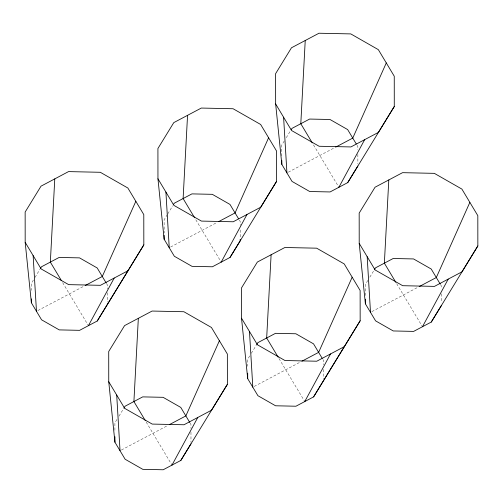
<?xml version="1.0" encoding="UTF-8"?>
<svg xmlns="http://www.w3.org/2000/svg" width="503" height="503" viewBox="0 0 503 503"><rect width="100%" height="100%" fill="white"/><g stroke="black" fill="none" stroke-linecap="round" stroke-linejoin="round"><path stroke-width="0.38" stroke-dasharray="2.52 1.89" d="M33.38 280.045L31.349 283.365L31.356 290.35M35.009 277.386L39.888 269.419M167.373 214.504L164.116 219.811L164.135 233.015M167.782 213.838L172.661 205.872M284.252 140.997L281.806 144.983L281.818 155.855M286.282 137.677L290.35 131.044M116.948 419.483L114.91 422.803L114.923 430.568M118.978 416.163L123.455 408.864M249.721 355.935L247.683 359.255L247.69 366.241M251.343 353.282L256.228 345.316M367.812 280.441L365.373 284.421L365.385 296.072M369.85 277.122L373.918 270.482M288.301 172.183L334.244 147.888M37.844 310.565L84.466 285.905M170.611 247.017L216.554 222.722M371.868 311.627L418.496 286.968M121.405 450.009L167.348 425.714M254.178 386.461L301.492 361.437M357.073 145.304L357.859 146.612L357.866 149.718M440.641 284.742L441.427 286.056L441.427 288.382M313.495 144.908L338.89 187.286M396.666 283.692L422.457 326.73M239.384 220.132L240.17 221.446L240.176 225.325M322.951 359.576L323.737 360.884L323.743 364.769M195.805 219.742L221.201 262.12M278.976 358.52L304.768 401.557M106.617 283.686L107.397 284.994L107.403 288.879M190.178 423.124L190.964 424.438L190.97 428.317M62.636 282.629L88.427 325.667M146.203 422.074L171.995 465.112M441.433 293.821L441.445 302.366M357.866 154.377L357.878 163.695M323.743 369.428L323.756 378.746M240.183 229.984L240.189 238.529M190.97 432.203L190.983 442.294M107.409 292.759L107.416 302.077"/><path stroke-width="0.75" d="M54.777 178.886L50.338 262.101L61.448 280.643M138.338 318.324L133.905 401.545L145.411 420.747M187.55 115.332L183.111 198.553L194.617 217.755M271.111 254.776L266.672 337.997L278.184 357.199M305.233 40.504L300.8 123.725L312.306 142.921M388.8 179.948L384.361 263.163L395.867 282.365M135.829 201.307L102.298 276.48L85.152 285.547M268.602 137.759L235.071 212.926L218.61 221.634M219.396 340.751L185.859 415.918L169.404 424.62M386.291 62.925L352.754 138.099L335.614 147.165M352.169 277.203L318.632 352.37L302.177 361.072M469.859 202.369L436.321 277.537L419.181 286.603M88.427 325.667L114.2 278.046M221.201 262.12L246.973 214.492M171.995 465.112L197.767 417.484M338.89 187.286L364.662 139.664M304.768 401.557L330.534 353.936M422.457 326.73L448.223 279.102M97.249 321.002L143.827 244.879L143.789 214.592L127.869 188.021L100.323 172.29L68.534 171.605L41.02 186.16L25.15 212.046L25.181 242.333L31.368 302.775L41.573 319.807L59.235 329.893L79.612 330.333L97.249 321.002L143.827 244.879M230.022 257.454L276.593 181.332L276.562 151.045L260.642 124.474L233.096 108.742L201.307 108.057L173.786 122.613L157.923 148.498L157.955 178.785L164.141 239.227L174.346 256.26L192.008 266.345L212.385 266.779L230.022 257.454L240.195 240.855L240.189 239.302M347.711 182.62L394.283 106.498L394.251 76.211L378.331 49.646L350.786 33.908L318.996 33.229L291.476 47.779L275.613 73.664L275.644 103.951L281.831 164.393L292.036 181.426L309.691 191.511L330.075 191.951L347.711 182.62L357.878 166.028M180.816 460.446L227.387 384.323L227.356 354.037L211.436 327.466L183.884 311.734L152.095 311.049L124.581 325.604L108.717 351.49L108.749 381.777L114.929 442.219L125.14 459.252L142.795 469.337L163.173 469.771L180.816 460.446L190.983 443.847M313.583 396.892L360.161 320.769L360.129 290.483L344.209 263.918L316.657 248.18L284.868 247.501L257.354 262.05L241.49 287.942L241.522 318.223L247.702 378.671L257.913 395.698L275.569 405.783L295.946 406.223L313.583 396.892L360.161 320.769M431.272 322.065L477.85 245.942L477.819 215.655L461.892 189.084L434.347 173.353L402.557 172.667L375.043 187.223L359.173 213.109L359.211 243.395L365.392 303.837L375.603 320.87L393.258 330.955L413.636 331.395L431.272 322.065L441.445 305.472M40.297 268.759L41.516 266.766L59.153 257.442L79.537 257.876L97.192 267.961L106.221 283.026M173.478 204.545L174.29 203.218L191.926 193.888L212.304 194.328L229.965 204.413L238.604 218.824M291.168 129.717L291.979 128.384L309.615 119.06L329.993 119.494L347.655 129.579L356.287 143.99M123.864 408.203L125.084 406.21L142.72 396.88L163.098 397.32L180.759 407.405L189.788 422.47M276.593 181.332L260.73 207.217L233.216 221.773L201.426 221.087L173.875 205.356L157.955 178.785M394.283 106.498L378.419 132.39L350.905 146.939L319.116 146.26L291.564 130.522L275.644 103.951M227.387 384.323L211.524 410.209L184.004 424.758L152.214 424.079L124.669 408.348L108.749 381.777M256.637 344.649L257.857 342.662L275.493 333.332L295.871 333.766L313.532 343.851L322.165 358.268M374.326 269.822L375.546 267.829L393.183 258.498L413.56 258.938L431.216 269.023L440.251 284.088M477.85 245.942L461.98 271.827L434.466 286.383L402.677 285.698L375.131 269.966L359.211 243.395M127.957 270.765L100.443 285.32L68.653 284.635L41.108 268.904L25.181 242.333M344.291 346.661L316.777 361.211L284.987 360.532L257.442 344.794L241.522 318.223M367.171 256.681L370.497 312.35M283.604 117.237L286.93 172.913M249.482 331.508L252.808 387.184M165.915 192.071L169.241 247.74M116.709 395.062L120.035 450.732M33.141 255.618L36.474 311.294M365.385 299.178L365.392 303.837M281.825 160.514L281.831 164.393M247.696 373.232L247.702 378.671M164.135 235.341L164.141 239.227M114.929 436.78L114.929 442.219M31.362 298.895L31.368 302.775"/></g></svg>
